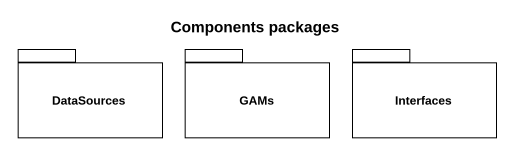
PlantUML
@startuml
title Components packages
package DataSources {
}
package GAMs {
}
package Interfaces {
}
@enduml
